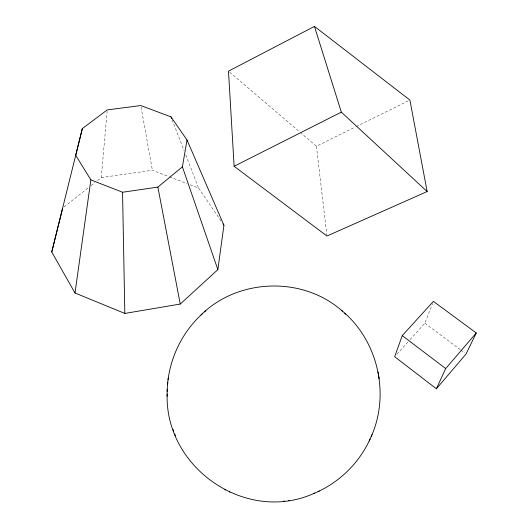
<?xml version="1.0" encoding="UTF-8"?>
<svg xmlns="http://www.w3.org/2000/svg" width="528" height="528" viewBox="0 0 528 528"><rect width="100%" height="100%" fill="white"/><g stroke="black" fill="none" stroke-linecap="round" stroke-linejoin="round"><path stroke-width="0.4" stroke-dasharray="2.64 1.98" d="M97.409 180.609L101.264 177.56L107.125 111.428M410.051 339.656L424.875 323.209L432.511 303.646M396.871 354.281L407.854 342.098M63.98 207.016L88.407 187.717M90.981 185.684L94.835 182.635M300.208 132.383L316.424 146.223L355.436 126.964M356.169 126.601L408.434 100.795M101.264 177.56L152.401 170.287L168.571 176.51M169.336 176.807L187.051 183.619M190.126 184.8L198.594 188.06L221.166 221.239M424.875 323.209L460.185 349.589M460.838 350.077L464.759 353.014M229.733 72.224L299.581 131.855M172.115 119.803L184.074 150.638M185.75 154.948L198.594 188.06M141.055 107.032L152.401 170.287M316.424 146.223L326.865 235.204"/><path stroke-width="0.79" d="M314.708 493.093C246.668 524.443 164.875 468.184 167.145 394.099M167.191 391.499C167.666 362.234 180.682 333.392 202.389 313.744M167.132 396.337L167.204 389.255M167.521 384.443L167.798 382.193M168.095 379.672L168.373 377.428M217.859 269.617L223.925 225.304L187.018 139.999L170.973 116.866L140.791 105.56L107.263 109.89L82.335 128.588L51.737 252.001L75.009 292.994L124.826 313.434L180.253 304.055L217.859 269.617L182.404 166.841L187.018 139.999M75.009 292.994L90.862 179.87L75.689 155.278M75.893 154.658L77.794 146.969M77.986 146.203L82.335 128.588M51.737 252.001L62.495 208.831M402.257 335.617L394.673 356.717L436.372 388.793L466.066 353.991L476.263 332.963L433.389 301.382L402.257 335.617L445.685 368.57L436.372 388.793M371.184 436.61C390.377 393.961 377.791 339.735 341.365 310.266C302.102 276.078 237.923 278.362 200.99 314.998M313.599 493.581C338.408 483.397 359.02 463.485 370.069 439.065M369.197 441.052L372.068 434.603M445.685 368.57L476.263 332.963M204.422 311.936L205.775 310.728M90.862 179.87L122.555 192.238L157.872 187.097L182.404 166.841M314.444 26.4L228.485 71.161L234.122 166.28L326.957 236.016L427.152 191.539L409.906 100.069L314.444 26.4L341.332 112.134L427.152 191.539M234.122 166.28L341.332 112.134M318.133 491.548L319.321 491.027M283.78 501.065L284.361 500.986M288.724 500.438L289.417 500.346M229.39 491.957L229.964 492.228M224.816 489.74L225.482 490.05M341.365 310.266L342.342 311.117M344.705 313.203L345.748 314.114M223.007 223.945L223.925 225.304M170.973 116.866L171.541 118.338M172.973 429.317L173.686 431.185M174.728 433.957L175.421 435.778M157.872 187.097L180.253 304.055M379.137 378.721L378.002 371.917M122.555 192.238L124.826 313.434"/></g></svg>
